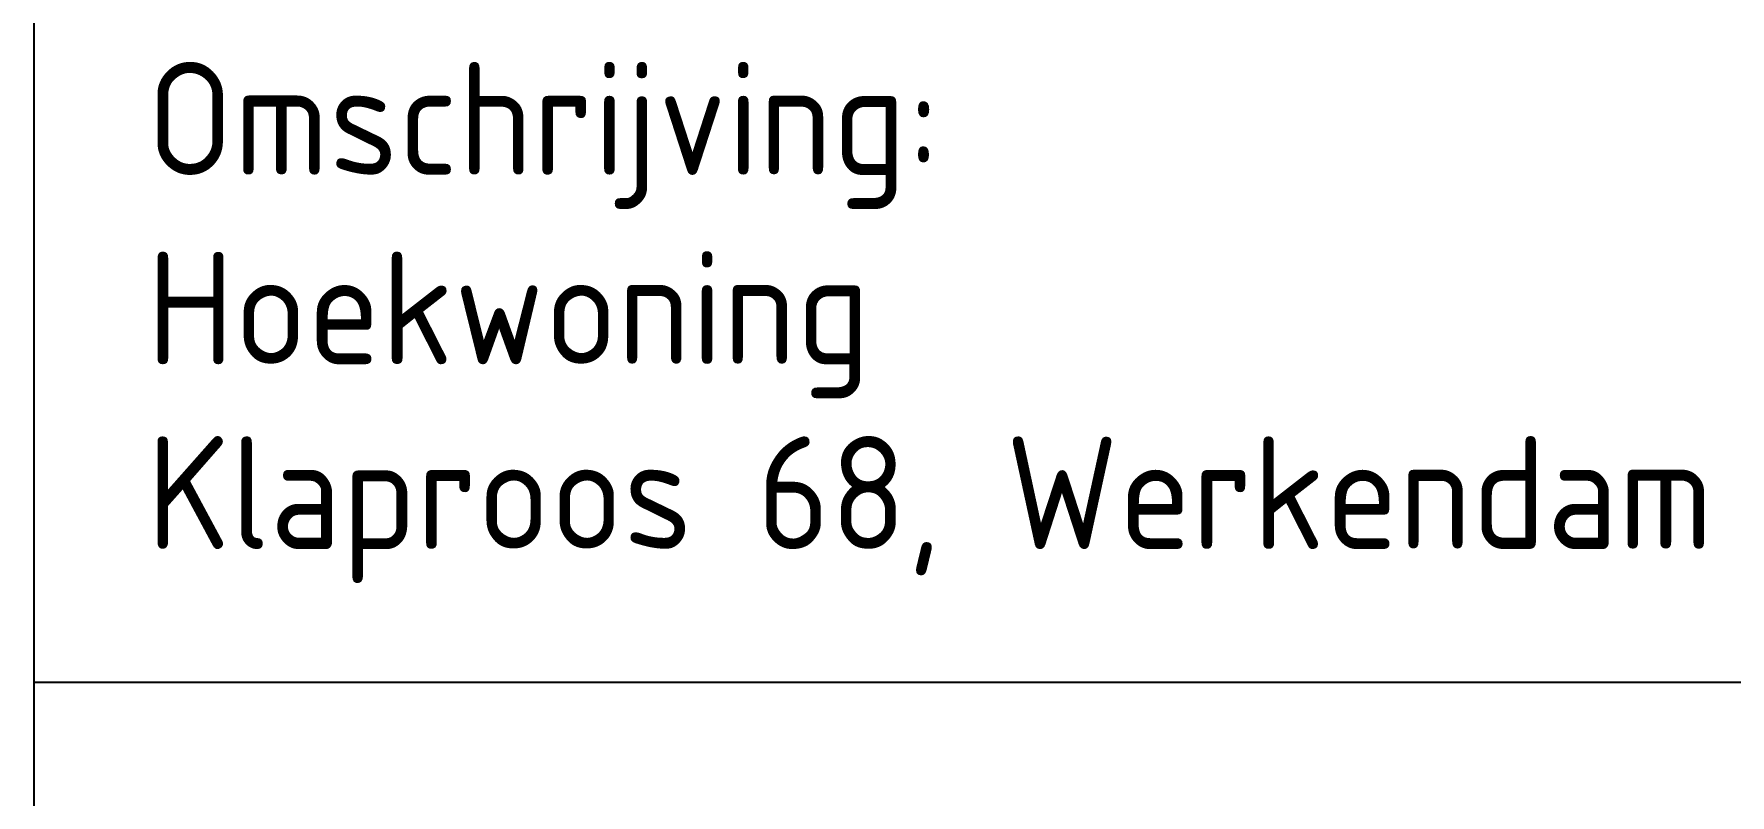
# Model space of a CAD drawing. Header units: millimetres. Extents: x -6000 to 67338, y -125 to 21000.
# Drawn here: x 49338 to 53099, y 2249 to 3938 of the extents above; entities that cross this region are included whole.
import ezdxf
from ezdxf.enums import TextEntityAlignment as Align

# ---------------------------------------------------------------- set-up
doc = ezdxf.new("R2010")
doc.units = ezdxf.units.MM
doc.header["$LTSCALE"] = 50
doc.layers.add('00ATT025', color=2, linetype='Continuous')
doc.layers.add('BL$4----', color=7, linetype='Continuous')
doc.styles.add('STABICAD-025', font='ISOCP.SHX', dxfattribs={"height": 125})
doc.styles.add('STABICAD-035', font='ISOCP.SHX', dxfattribs={"height": 175})
doc.styles.add('STABICAD-050', font='ISOCP.SHX', dxfattribs={"height": 250})

# ---------------------------------------------------------------- blocks, each defined once
blk = doc.blocks.new('Title block')
at = {"color": 7, "linetype": 'Continuous'}
for p, q in [((-180, 55), (-180, 10)), ((-180, 25), (-10, 25))]:
    blk.add_line(p, q, dxfattribs=at)
at = {"linetype": 'Continuous', "style": 'STABICAD-025'}
blk.add_text('Omschrijving:', height=2.5, dxfattribs=at).set_placement((-177.5, 37.5), align=Align.MIDDLE_LEFT)
at = {"linetype": 'Continuous'}
for tag, height, style, p in [('DW_DISCIPLINE', 2.5, 'STABICAD-025', (-40, 52.5)), ('DW_PHASE', 2.5, 'STABICAD-025', (-40, 47.5)), ('PR_DESCRIPTION', 3.5, 'STABICAD-035', (-177.5, 45)), ('DW_TYPE', 2.5, 'STABICAD-025', (-40, 42.5)), ('DW_DATE', 2.5, 'STABICAD-025', (-40, 37.5)), ('DW_DESCRIPTION', 2.5, 'STABICAD-025', (-177.5, 33.3)), ('DW_INITIALS', 2.5, 'STABICAD-025', (-40, 32.5)), ('DW_DESCRIPTION2', 2.5, 'STABICAD-025', (-177.5, 29.2)), ('DW_SCALE', 2.5, 'STABICAD-025', (-40, 27.5)), ('DW_PAPERSIZE', 5, 'STABICAD-050', (-41.5, 15)), ('MOD_CODE_', 5, 'STABICAD-050', (-24.5, 15))]:
    blk.add_attdef(tag, text='', height=height, dxfattribs=dict(at, style=style)).set_placement(p, align=Align.MIDDLE_LEFT)
at = {"linetype": 'Continuous', "style": 'STABICAD-025'}
blk.add_attdef('DW_NAME', text='', height=2.5, dxfattribs=at).set_placement((-12.5, 3.75), align=Align.RIGHT)

msp = doc.modelspace()

# ---------------------------------------------------------------- block references
at = {"layer": 'BL$4----'}
ref = msp.add_blockref('Title block', (67337.8, 0), dxfattribs=dict(at, xscale=100, yscale=100, zscale=100))
ref.add_attrib('DW_DESCRIPTION2', 'Klaproos 68, Werkendam', dxfattribs={"layer": '00ATT025', "linetype": 'Continuous', "height": 250, "style": 'STABICAD-025'}).set_placement((49587.8, 2920), align=Align.MIDDLE_LEFT)
ref.add_attrib('DW_DESCRIPTION', 'Hoekwoning', dxfattribs={"layer": '00ATT025', "linetype": 'Continuous', "height": 250, "style": 'STABICAD-025'}).set_placement((49587.8, 3330), align=Align.MIDDLE_LEFT)

doc.saveas('drawing.dxf')
